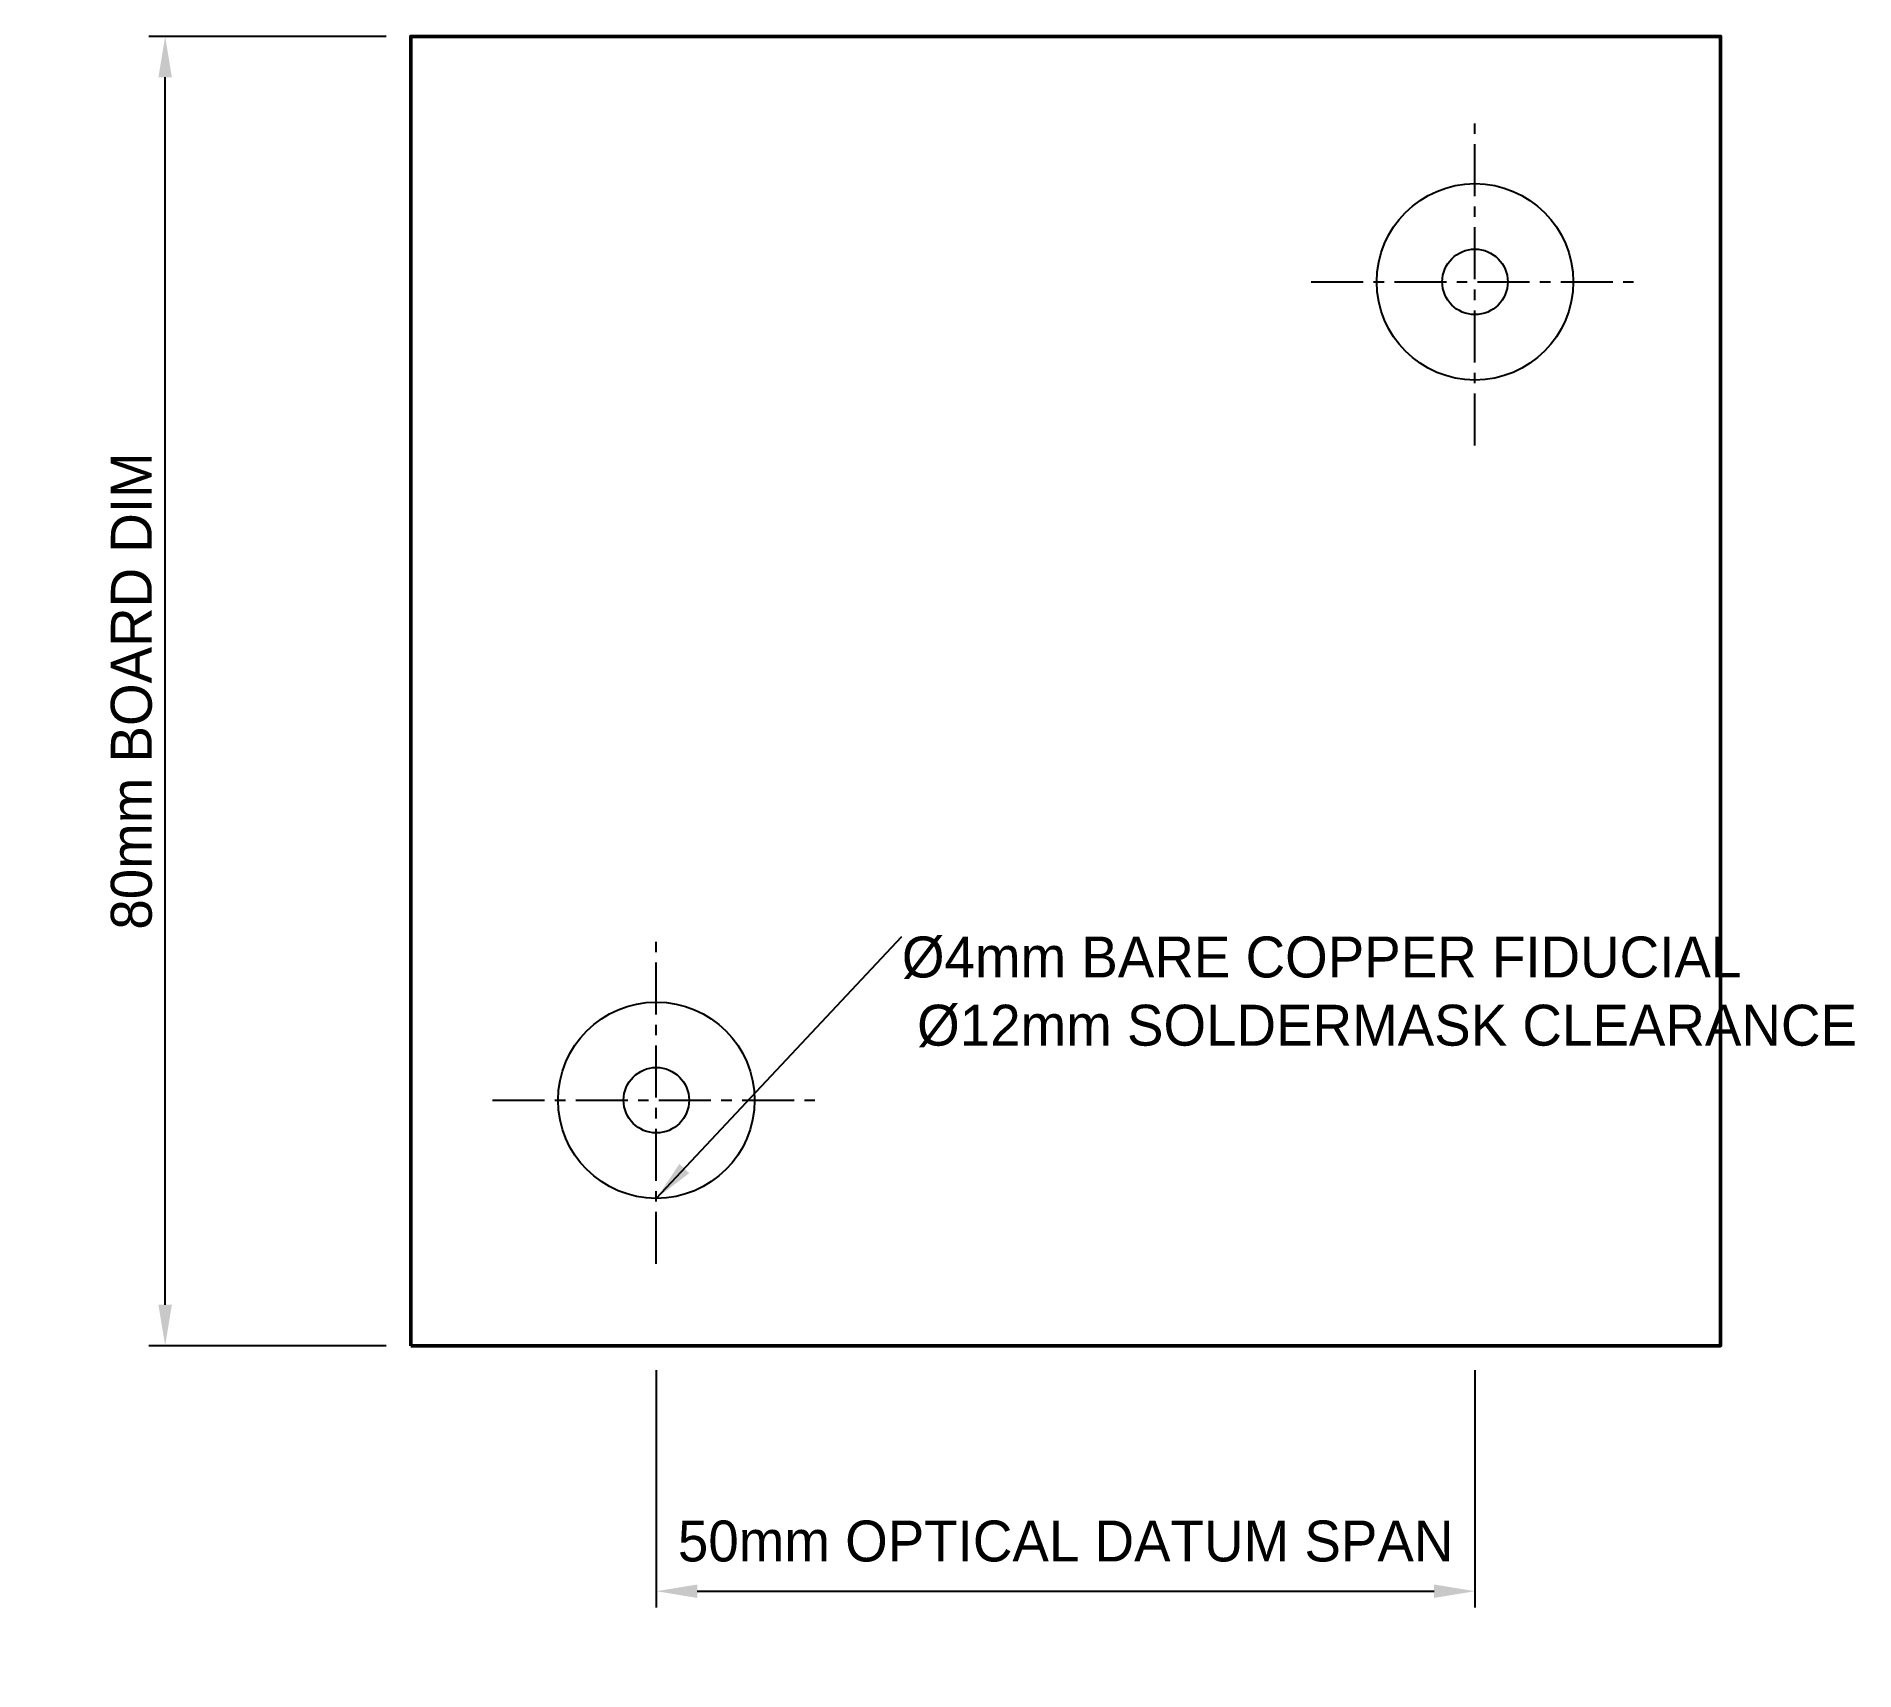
# Model space of a CAD drawing. Header units: metres. Extents: x -23 to 88, y -20 to 80.
import ezdxf

# ---------------------------------------------------------------- set-up
doc = ezdxf.new("R2010")
doc.units = ezdxf.units.M
doc.linetypes.add('CENTER', pattern=[5.08, 3.175, -0.635, 0.635, -0.635])
for name, color, linetype, lineweight in [('CENTERLINES', 7, 'CENTER', 25), ('DETAILS', 7, 'Continuous', 25), ('DIMENSIONS', 7, 'Continuous', 25), ('GEOMETRY', 7, 'Continuous', 50)]:
    doc.layers.add(name, color=color, linetype=linetype, lineweight=lineweight)
doc.dimstyles.new('ENGINEERING_STYLE', dxfattribs={"dimtxt": 2.5, "dimasz": 2.5, "dimexe": 1, "dimexo": 1.5, "dimgap": 0.8, "dimtad": 1, "dimcen": 2.5, "dimazin": 3, "dimtfac": 1, "dimtmove": 0, "dimatfit": 3, "dimtfill": 1})

msp = doc.modelspace()

# ---------------------------------------------------------------- linework, layer by layer
at = {"layer": 'CENTERLINES'}
for p, q in [((65, 55), (65, 75)), ((55, 65), (75, 65)), ((15, 5), (15, 25)), ((5, 15), (25, 15))]:
    msp.add_line(p, q, dxfattribs=at)
at = {"layer": 'DETAILS'}
for centre, radius in [((65, 65), 6), ((65, 65), 2), ((15, 15), 6), ((15, 15), 2)]:
    msp.add_circle(centre, radius, dxfattribs=at)
at = {"layer": 'GEOMETRY'}
msp.add_lwpolyline([(0, 0), (80, 0), (80, 80), (0, 80)], close=True, dxfattribs=at)

# ---------------------------------------------------------------- texts
at = {"layer": 'DIMENSIONS', "insert": (30, 25), "char_height": 2.5, "attachment_point": 1}
msp.add_mtext('%%C4mm BARE COPPER FIDUCIAL\\P %%C12mm SOLDERMASK CLEARANCE', dxfattribs=at)

# ---------------------------------------------------------------- leaders
at = {"layer": 'DIMENSIONS'}
msp.add_leader([(15, 9), (30, 25)], dimstyle='ENGINEERING_STYLE', dxfattribs=at)

# ---------------------------------------------------------------- next in the draw order: dimensions: what is measured, and where the dimension line sits
msp.add_linear_dim(base=(-15, 0), p1=(0, 0), p2=(0, 80), angle=90, text='80mm BOARD DIM', dimstyle='ENGINEERING_STYLE', dxfattribs=at).render()
msp.add_linear_dim(base=(15, -15), p1=(15, 0), p2=(65, 0), text='50mm OPTICAL DATUM SPAN', dimstyle='ENGINEERING_STYLE', dxfattribs=at).render()

doc.saveas('drawing.dxf')
